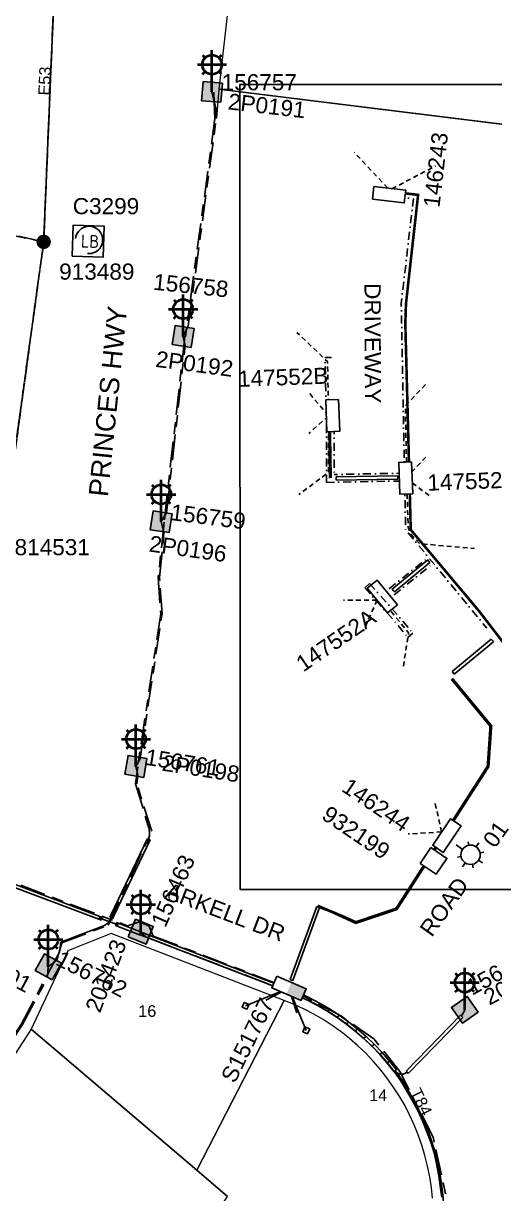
# Model space of a CAD drawing. Header units: metres. Extents: x 302407 to 305113, y 6184433 to 6187336.
# Drawn here: x 302962.7 to 303035.6, y 6186591.5 to 6186772.6 of the extents above; entities that cross this region are included whole.
import ezdxf
from ezdxf.enums import TextEntityAlignment as Align

# ---------------------------------------------------------------- set-up
doc = ezdxf.new("R2010")
doc.units = ezdxf.units.M
for name, pattern in [('Cable Exist OH', [1, 1, 0]), ('Cable Exist UG', [8.2, 4, -1.2, 1.8, -1.2]), ('Dash', [5, 3, -2]), ('DASHDOT2', [0.5, 0.25, -0.125, 0, -0.125]), ('IE Trench LV', [6.5, 5, -1.5])]:
    doc.linetypes.add(name, pattern=pattern)
doc.layers.get('0').update_dxf_attribs({"color": 6})
doc.layers.add('Cadastre Land Parcels_SP_EXT', color=7, linetype='Continuous', lineweight=5)
doc.layers.add('Cadastre Roads_SP_EXT', color=7, linetype='Continuous', lineweight=5)
for name, color, linetype in [('Duct_SP_EXT', 7, 'Continuous'), ('Duct_SP_NEW', 7, 'Continuous'), ('Equip_SP_HV_EXT', 7, 'Continuous'), ('Equip_SP_SL_EXT', 7, 'Continuous'), ('Equip_SP_SL_NEW', 7, 'Continuous'), ('Mains_HV_EXT', 7, 'Continuous'), ('Mains_LV_EXT', 7, 'Continuous'), ('Mains_LV_MOD', 3, 'Continuous'), ('Mains_SL_EXT', 7, 'Continuous'), ('Mains_SL_MOD', 3, 'Continuous'), ('Notes', 7, 'Continuous'), ('Services_SP_EXT', 7, 'Continuous'), ('Services_SP_NEW_UG', 7, 'Continuous'), ('SupportsOH_SP_TR_HV_LV_SL_EXT', 7, 'Continuous'), ('SupportsUG_SP_LV_NEW', 7, 'Continuous'), ('SupportsUG_SP_LV_SL_EXT', 7, 'Continuous'), ('SupportsUG_SP_LV_SL_NEW', 7, 'Continuous'), ('Trench_SP_EXT', 7, 'Continuous'), ('Trench_SP_NEW', 7, 'Continuous')]:
    doc.layers.add(name, color=color, linetype=linetype)
doc.styles.add('COLUMN_LABEL', font='arial.ttf')
doc.styles.add('iecARIAL', font='arial.ttf', dxfattribs={"height": 2})
doc.styles.add('POLE_LABEL', font='arial.ttf')
doc.styles.add('SL_LABEL', font='arial.ttf')
doc.styles.get("Standard").update_dxf_attribs({"font": 'arial.ttf'})

# ---------------------------------------------------------------- blocks, each defined once
blk = doc.blocks.new('COLUMN_EXT')
blk.add_hatch(color=256).paths.add_polyline_path([(-1.49, 1.48), (-1.49, -1.49), (1.48, -1.49), (1.48, 1.48)])
blk.add_lwpolyline([(-1.49, -1.49), (1.48, -1.49), (1.48, 1.48), (-1.49, 1.48)], close=True)
for tag, height, style, flags, p in [('ASSET_NUM', 2.5, 'COLUMN_LABEL', 8, (2, 2)), ('STRUCTURE_PLANT_NUMBER', 0.2, 'POLE_LABEL', 9, (1.81, 0.03)), ('STREET_CODE', 0.2, 'COLUMN_LABEL', 9, (1.81, -0.2))]:
    blk.add_attdef(tag, text='', height=height, dxfattribs=dict(style=style, flags=flags)).set_placement(p, align=Align.MIDDLE_LEFT)
at = {"flags": 9}
for tag, p in [('COLUMN_TYPE', (1.81, -0.4)), ('OWNED_BY', (1.81, -0.6)), ('STATE', (1.81, -0.8)), ('USAGE', (1.81, -1)), ('STREETNAME', (1.81, -1.6)), ('SUBURB', (1.81, -1.8)), ('LEGEND', (1.81, -1.2)), ('LOCATION', (1.81, -1.4)), ('NOTES', (1.81, -2))]:
    blk.add_attdef(tag, text='', height=0.2, dxfattribs=at).set_placement(p, align=Align.MIDDLE_LEFT)
at = {"flags": 1}
blk.add_attdef('Z', (1.81, -2.35), '', height=0.2, dxfattribs=at)
blk = doc.blocks.new('SL_LANTERN_EXT')
at = {"lineweight": 40}
for p, q in [((-1.46, 5.68), (-1.06, 5.28)), ((0, 1.97), (0, 6.47)), ((1.46, 5.68), (1.06, 5.28)), ((-2.25, 4.22), (2.25, 4.22)), ((-1.46, 2.76), (-1.06, 3.16)), ((0, 0), (0, 2.72)), ((1.46, 2.76), (1.06, 3.16))]:
    blk.add_line(p, q, dxfattribs=at)
blk.add_circle((0, 4.22), 1.5, dxfattribs=at)
at = {"style": 'iecARIAL', "flags": 8}
blk.add_attdef('ASSET_NUM', (1.5, 1.5), '', height=2.5, dxfattribs=at)
for tag, p, height, flags in [('OPERATING_VOLTAGE', (0.98, -1.65), 0.2, 9), ('ORIENTATION', (0.98, -1.85), 0.2, 9), ('CONSTRUCTED_VOLTAGE', (0.98, -0.65), 0.2, 9), ('CONTROL_TYPE', (0.98, -0.85), 0.2, 9), ('LANTERN_PURPOSE', (0.98, -1.05), 0.2, 9), ('LANTERN_TYPE', (0.98, -1.25), 0.2, 9), ('NO_PHASES', (0.98, -1.45), 0.2, 9), ('LNUMBER', (2.18, -3.25), 2.5, 8), ('OWNED_BY', (0.98, -2.05), 0.2, 9), ('STATE', (0.98, -2.25), 0.2, 9), ('USAGE', (0.98, -2.45), 0.2, 9), ('CEXIST', (0.98, -2.65), 0.2, 9), ('CNEW', (0.98, -2.85), 0.2, 9), ('CNUMBER', (0.98, -3.05), 0.2, 9), ('CREMOVE', (0.98, -3.25), 0.2, 9), ('CREPLACE', (0.98, -3.45), 0.2, 9), ('LKINGHEIGHT', (0.98, -3.65), 0.2, 9), ('LBRACKET', (0.98, -3.85), 0.2, 9), ('LBRACKETVOCAB', (0.98, -4.05), 0.2, 9), ('LCATEGORY', (0.98, -4.25), 0.2, 9), ('LCHARGE1', (0.98, -4.45), 0.2, 9), ('LCHARGE1PERCENT', (0.98, -4.65), 0.2, 9), ('LCHARGE2', (0.98, -4.85), 0.2, 9), ('LCHARGE2PERCENT', (0.98, -5.05), 0.2, 9), ('LCHARGE3', (0.98, -5.25), 0.2, 9), ('LCHARGE3PERCENT', (0.98, -5.45), 0.2, 9), ('LEXIST', (0.98, -5.65), 0.2, 9), ('LLAMP', (0.98, -5.85), 0.2, 9), ('LLAMPVOCAB', (0.98, -6.05), 0.2, 9), ('LMAST', (0.98, -6.25), 0.2, 9), ('LMASTVOCAB', (0.98, -6.45), 0.2, 9), ('LNEW', (0.98, -6.65), 0.2, 9), ('LANTNUMBER', (0.98, -6.85), 0.2, 9), ('LOUTREACH', (0.98, -7.25), 0.2, 9), ('STREETNAME', (0.98, -9.25), 0.2, 9), ('LOUTREACHVOCAB', (0.98, -7.45), 0.2, 9), ('LRATECODE', (0.98, -7.65), 0.2, 9), ('LREMOVE', (0.98, -7.85), 0.2, 9), ('LREPLACE', (0.98, -8.05), 0.2, 9), ('LTYPE', (0.98, -8.25), 0.2, 9), ('LTYPEVOCAB', (0.98, -8.45), 0.2, 9), ('LEGEND', (0.98, -8.65), 0.2, 9), ('LOCATION', (0.98, -8.85), 0.2, 9), ('NOTES', (0.98, -9.05), 0.2, 9), ('SUBURB', (0.98, -9.45), 0.2, 1)]:
    blk.add_attdef(tag, p, '', height=height, dxfattribs=dict(flags=flags))
blk = doc.blocks.new('CCP_EXT')
at = {"flags": 9}
for tag, p in [('STATE', (0, -1.8)), ('LIFE_SUPPORT', (0, -1.6)), ('NOTES', (0, -2))]:
    blk.add_attdef(tag, text='', height=0.2, dxfattribs=at).set_placement(p, align=Align.MIDDLE_LEFT)
blk.add_wipeout([(0, 0.57), (0.57, 0), (0, -0.57), (-0.57, 0)])
blk.add_lwpolyline([(-0.57, 0), (0, 0.57), (0.57, 0), (0, -0.57), (-0.57, 0)])
at = {"flags": 1}
blk.add_attdef('Z', (0, 0), '', height=0.2, dxfattribs=at)
at = {"flags": 9}
for tag, p in [('CCP_TYPE', (0, 0)), ('CONSTRUCTED_VOLTAGE', (0, -0.2)), ('OPERATING_VOLTAGE', (0, -0.6)), ('ORIENTATION', (0, -0.8)), ('OWNED_BY', (0, -1)), ('NO_PHASES', (0, -0.4)), ('USAGE', (0, -1.2)), ('LEGEND', (0, -1.4))]:
    blk.add_attdef(tag, text='', height=0.2, dxfattribs=at).set_placement(p, align=Align.MIDDLE_LEFT)
blk = doc.blocks.new('POLE_EXT')
blk.add_hatch(color=256).paths.add_polyline_path([(-1, 0, 1), (1, 0, 1)])
blk.add_lwpolyline([(-1, 0, 1), (1, 0, 1)], format="xyb", close=True)
for tag, height, flags, p in [('pNumber', 2.5, 8, (-17.84, 2.07)), ('OWNED_BY', 0.2, 9, (1.35, -0.4)), ('SPECIAL_USE', 0.2, 9, (1.35, -0.8)), ('STATE', 0.2, 9, (1.35, -1)), ('cLV', 0.2, 9, (1.35, -1.4)), ('hDepth', 0.2, 9, (1.35, -1.6)), ('hDia', 0.2, 9, (1.35, -1.8)), ('PARENT', 0.2, 9, (1.35, -0.6)), ('USAGE', 0.2, 9, (1.35, -1.2)), ('cHV', 0.2, 9, (1.35, -2)), ('cLinedev', 0.2, 9, (1.35, -3.4)), ('LBRACKET', 0.2, 9, (1.35, -2.2)), ('LExisting', 0.2, 9, (1.35, -2.4)), ('LANTNUMBER', 0.2, 9, (1.35, -2.6)), ('LOther', 0.2, 9, (1.35, -2.8)), ('LRemove', 0.2, 9, (1.35, -3)), ('LEGEND', 0.2, 9, (1.35, -3.2)), ('LOCATION', 0.2, 9, (1.35, -3.6)), ('pExisting', 0.2, 9, (1.35, -3.8)), ('pFooting', 0.2, 9, (1.35, -4.4)), ('pNew', 0.2, 9, (1.35, -4.6)), ('pRelocate', 0.2, 9, (1.35, -5)), ('pRemove', 0.2, 9, (1.35, -5.2)), ('pReplace', 0.2, 9, (1.35, -5.4)), ('PFNUMBER', 0.2, 9, (1.35, -4)), ('NEWPFNUMBER', 0.2, 9, (1.35, -4.2)), ('pStay', 0.2, 9, (1.35, -5.6)), ('pType', 0.2, 9, (1.35, -5.8)), ('cspan', 0.2, 9, (1.35, -6)), ('STREETNAME', 0.2, 9, (1.35, -6.2)), ('SUBURB', 0.2, 9, (1.35, -6.4)), ('OPERATED_BY', 0.2, 9, (1.36, -7.01)), ('NOTES', 0.2, 9, (1.35, -6.6)), ('MAINTAINED_BY', 0.2, 9, (1.36, -6.81))]:
    blk.add_attdef(tag, text='', height=height, dxfattribs=dict(flags=flags)).set_placement(p, align=Align.MIDDLE_LEFT)
at = {"style": 'POLE_LABEL'}
for tag, height, flags, p in [('ASSET_NUM', 2.5, 8, (2, 2)), ('STRUCTURE_PLANT_NUMBER', 0.2, 9, (1.35, 0.03)), ('STREET_CODE', 0.2, 9, (1.35, -0.2))]:
    blk.add_attdef(tag, text='', height=height, dxfattribs=dict(at, flags=flags)).set_placement(p, align=Align.MIDDLE_LEFT)
at = {"flags": 1}
blk.add_attdef('Z', (1.35, -7.33), '', height=0.2, dxfattribs=at)
blk = doc.blocks.new('HV_LOAD_BREAK_EXT')
blk.add_lwpolyline([(-2.4, -2.4), (2.4, -2.4), (2.4, 2.4), (-2.4, 2.4)], close=True)
at = {"insert": (-1.1, 0.99), "char_height": 2, "width": 2.9628, "attachment_point": 1}
blk.add_mtext('{\\Fisocp|c0;LB}', dxfattribs=at)
for tag, height, flags, p in [('ASSET_NUM', 2.5, 8, (2, 2)), ('STREET_CODE', 0.2, 9, (1.5, 0)), ('ACTUAL_STATUS', 0.2, 9, (1.5, -0.2)), ('CONSTRUCTED_VOLTAGE', 0.2, 9, (1.5, -0.4)), ('OPERATING_VOLTAGE', 0.2, 9, (1.5, -0.8)), ('ORIENTATION', 0.2, 9, (1.5, -1)), ('OWNED_BY', 0.2, 9, (1.5, -1.2)), ('OPERATED_BY', 0.2, 9, (1.5, -1.4)), ('STATE', 0.2, 9, (1.5, -1.8)), ('NO_PHASES', 0.2, 9, (1.5, -0.6)), ('MAINTAINED_BY', 0.2, 9, (1.5, -1.6)), ('SWITCH_TYPE', 0.2, 9, (1.5, -2)), ('STREETNAME', 0.2, 9, (1.5, -2.8)), ('SUBURB', 0.2, 9, (1.5, -3)), ('Z', 0.2, 1, (1.5, -3.6)), ('USAGE', 0.2, 9, (1.5, -2.2)), ('LEGEND', 0.2, 9, (1.5, -2.4)), ('LOCATION', 0.2, 9, (1.5, -2.6)), ('NOTES', 0.2, 9, (1.5, -3.2)), ('LABEL_ALIGNMENT', 0.2, 9, (1.5, -3.4))]:
    blk.add_attdef(tag, text='', height=height, dxfattribs=dict(flags=flags)).set_placement(p, align=Align.MIDDLE_LEFT)
blk = doc.blocks.new('*U57')
for tag, height, flags, p in [('OPERATING_VOLTAGE', 0.2, 9, (0, -1.4)), ('ORIENTATION', 0.2, 9, (0, -1.6)), ('OWNED_BY', 0.2, 9, (0, -1.8)), ('LANTERN_PURPOSE', 0.2, 9, (0, -0.8)), ('LANTERN_TYPE', 0.2, 9, (0, -1)), ('NO_PHASES', 0.2, 9, (0, -1.2)), ('LNUMBER', 2.5, 8, (1.2, -2.8)), ('STATE', 0.2, 9, (0, -2)), ('CEXIST', 0.2, 9, (0, -2.4)), ('CNEW', 0.2, 9, (0, -2.6)), ('CNUMBER', 0.2, 9, (0, -2.8)), ('CREMOVE', 0.2, 9, (0, -3)), ('CREPLACE', 0.2, 9, (0, -3.2)), ('USAGE', 0.2, 9, (0, -2.2)), ('LKINGHEIGHT', 0.2, 9, (0, -3.4)), ('LBRACKET', 0.2, 9, (0, -3.6)), ('LBRACKETVOCAB', 0.2, 9, (0, -3.8)), ('LCATEGORY', 0.2, 9, (0, -4)), ('LCHARGE1', 0.2, 9, (0, -4.2)), ('LCHARGE1PERCENT', 0.2, 9, (0, -4.4)), ('LCHARGE2', 0.2, 9, (0, -4.6)), ('LCHARGE2PERCENT', 0.2, 9, (0, -4.8)), ('LCHARGE3', 0.2, 9, (0, -5)), ('LCHARGE3PERCENT', 0.2, 9, (0, -5.2)), ('LEXIST', 0.2, 9, (0, -5.4)), ('LLAMP', 0.2, 9, (0, -5.6)), ('LLAMPVOCAB', 0.2, 9, (0, -5.8)), ('LMAST', 0.2, 9, (0, -6)), ('LMASTVOCAB', 0.2, 9, (0, -6.2)), ('LNEW', 0.2, 9, (0, -6.4)), ('LANTNUMBER', 0.2, 9, (0, -6.6)), ('LOUTREACH', 0.2, 9, (0, -7)), ('LOUTREACHVOCAB', 0.2, 9, (0, -7.2)), ('SUBURB', 0.2, 9, (0, -8.6)), ('STREETNAME', 0.2, 9, (0, -8.8)), ('LRATECODE', 0.2, 9, (0, -7.4)), ('LREMOVE', 0.2, 9, (0, -7.6)), ('LREPLACE', 0.2, 9, (0, -7.8)), ('LTYPE', 0.2, 9, (0, -8)), ('LTYPEVOCAB', 0.2, 9, (0, -8.2)), ('LEGEND', 0.2, 9, (0, -8.4)), ('LOCATION', 0.2, 9, (0, -9)), ('NOTES', 0.2, 9, (0, -9.2)), ('MAINTAINED_BY', 0.2, 9, (0, -9.86))]:
    blk.add_attdef(tag, text='', height=height, dxfattribs=dict(flags=flags)).set_placement(p, align=Align.MIDDLE_LEFT)
at = {"flags": 9}
blk.add_attdef('OPERATED_BY', (0, -9.61), '', height=0.2, dxfattribs=at)
blk.add_wipeout([(0, 4.97), (1.46, 4.18), (2.25, 2.72), (1.46, 1.26), (0, 0.37), (-1.46, 1.26), (-2.25, 2.72), (-1.46, 4.18)])
for p, q in [((-1.46, 4.18), (-1.06, 3.78)), ((0, 4.22), (0, 4.97)), ((1.46, 4.18), (1.06, 3.78)), ((-2.25, 2.72), (-1.5, 2.72)), ((1.5, 2.72), (2.25, 2.72)), ((-1.46, 1.26), (-1.06, 1.66)), ((0, 0), (0, 1.22)), ((0, 0), (0, 0)), ((1.46, 1.26), (1.06, 1.66))]:
    blk.add_line(p, q)
blk.add_circle((0, 2.72), 1.5)
at = {"style": 'SL_LABEL'}
for tag, height, flags, p in [('ASSET_NUM', 2.5, 8, (2, 2)), ('STREET_CODE', 0.2, 9, (0, -0.2))]:
    blk.add_attdef(tag, text='', height=height, dxfattribs=dict(at, flags=flags)).set_placement(p, align=Align.MIDDLE_LEFT)
at = {"flags": 1}
blk.add_attdef('Z', (0, 0), '', height=0.2, dxfattribs=at)
at = {"flags": 9}
for tag, p in [('CONSTRUCTED_VOLTAGE', (0, -0.4)), ('CONTROL_TYPE', (0, -0.6))]:
    blk.add_attdef(tag, text='', height=0.2, dxfattribs=at).set_placement(p, align=Align.MIDDLE_LEFT)
blk = doc.blocks.new('COLUMN_NEW')
for tag, flags, p in [('Z', 1, (1.5, -2.8)), ('LABEL_ALIGNMENT', 9, (1.5, -2.6))]:
    blk.add_attdef(tag, text='', height=0.2, dxfattribs=dict(flags=flags)).set_placement(p, align=Align.MIDDLE_LEFT)
blk.add_wipeout([(-1.485, -1.485), (1.485, -1.485), (1.485, 1.485), (-1.485, 1.485)])
at = {"lineweight": -3}
blk.add_lwpolyline([(-1.485, -1.485), (1.485, -1.485), (1.485, 1.485), (-1.485, 1.485)], close=True, dxfattribs=at)
at = {"flags": 9}
for tag, height, p in [('ASSET_NUM', 2.5, (2, 2)), ('STREET_CODE', 0.2, (1.5, 0)), ('OWNED_BY', 0.2, (1.5, -0.4)), ('OPERATED_BY', 0.2, (1.5, -0.6)), ('STATE', 0.2, (1.5, -1)), ('SUBURB', 0.2, (1.5, -1.8)), ('COLUMN_TYPE', 0.2, (1.5, -0.2)), ('USAGE', 0.2, (1.5, -1.2)), ('MAINTAINED_BY', 0.2, (1.5, -0.8)), ('LEGEND', 0.2, (1.5, -1.4)), ('PARENT', 0.2, (1.5, -1.6)), ('STREETNAME', 0.2, (1.5, -2)), ('LOCATION', 0.2, (1.5, -2.2)), ('NOTES', 0.2, (1.5, -2.4))]:
    blk.add_attdef(tag, text='', height=height, dxfattribs=at).set_placement(p, align=Align.MIDDLE_LEFT)
at = {"style": 'POLE_LABEL', "flags": 9}
blk.add_attdef('STRUCTURE_PLANT_NUMBER', text='', height=0.2, dxfattribs=at).set_placement((1.5, 0.242), align=Align.MIDDLE_LEFT)
blk = doc.blocks.new('PILLAR_NEW')
for tag, flags, p in [('STREETNAME', 9, (1.5, -2)), ('Z', 1, (1.5, -2.6)), ('LOCATION', 9, (1.5, -2.2)), ('NOTES', 9, (1.5, -2.4))]:
    blk.add_attdef(tag, text='', height=0.2, dxfattribs=dict(flags=flags)).set_placement(p, align=Align.MIDDLE_LEFT)
blk.add_wipeout([(-2.47, 0.99), (2.47, 0.99), (2.47, -0.99), (-2.47, -0.99)])
at = {"lineweight": -3}
blk.add_lwpolyline([(-2.47, 0.99), (2.47, 0.99), (2.47, -0.99), (-2.47, -0.99)], close=True, dxfattribs=at)
at = {"flags": 9}
for tag, height, p in [('ASSET_NUM', 2.5, (2, 2)), ('STREET_CODE', 0.2, (1.5, 0)), ('OWNED_BY', 0.2, (1.5, -0.2)), ('OPERATED_BY', 0.2, (1.5, -0.4)), ('STATE', 0.2, (1.5, -0.8)), ('SUPPORT_TYPE', 0.2, (1.5, -1)), ('SUBURB', 0.2, (1.5, -1.8)), ('MAINTAINED_BY', 0.2, (1.5, -0.6)), ('USAGE', 0.2, (1.5, -1.2)), ('LEGEND', 0.2, (1.5, -1.4)), ('PARENT', 0.2, (1.5, -1.6))]:
    blk.add_attdef(tag, text='', height=height, dxfattribs=at).set_placement(p, align=Align.MIDDLE_LEFT)
blk = doc.blocks.new('PILLAR_REPLACE_NEW')
for tag, flags, p in [('TYPE', 9, (1.5, -2.4)), ('Z', 1, (1.5, -2.6)), ('OPERATED_BY', 9, (1.5, -2)), ('MAINTAINED_BY', 9, (1.5, -2.2))]:
    blk.add_attdef(tag, text='', height=0.2, dxfattribs=dict(flags=flags)).set_placement(p, align=Align.MIDDLE_LEFT)
blk.add_wipeout([(-2.475, 0.99), (2.475, 0.99), (2.475, -0.99), (-2.475, -0.99)])
blk.add_hatch(color=256).paths.add_polyline_path([(0, -0.99), (2.475, -0.99), (2.475, 0.99), (0, 0.99)])
at = {"lineweight": -3}
blk.add_lwpolyline([(-2.475, 0.99), (2.475, 0.99), (2.475, -0.99), (-2.475, -0.99)], close=True, dxfattribs=at)
for tag, height, flags, p in [('ASSET_NUM', 2.5, 8, (2, 2)), ('USAGE', 0.2, 9, (1.5, 0)), ('STREETNAME', 0.2, 9, (1.5, -1)), ('SUBURB', 0.2, 9, (1.5, -1.2)), ('STATE', 0.2, 9, (1.5, -1.4)), ('STREET_CODE_NUMBER', 0.2, 9, (1.5, -1.6)), ('OWNED_BY', 0.2, 9, (1.5, -1.8)), ('LEGEND', 0.2, 9, (1.5, -0.2)), ('LOCATION', 0.2, 9, (1.5, -0.4)), ('NOTES', 0.2, 9, (1.5, -0.6)), ('PARENT', 0.2, 9, (1.5, -0.8))]:
    blk.add_attdef(tag, text='', height=height, dxfattribs=dict(flags=flags)).set_placement(p, align=Align.MIDDLE_LEFT)

msp = doc.modelspace()

# ---------------------------------------------------------------- linework, layer by layer
at = {"layer": 'Cadastre Land Parcels_SP_EXT', "linetype": 'Continuous'}
for p, q in [((302992.93, 6186762.47), (302992.56, 6186757.98)), ((303072.09, 6186752.64), (302992.93, 6186762.47))]:
    msp.add_line(p, q, dxfattribs=at)
for points in [[(303107.92, 6186840.28), (303095.62, 6186846.65), (303027.77, 6186881.93), (303017.72, 6186862.17), (303009.59, 6186842.28), (303003.09, 6186821.79), (302998.45, 6186802.57), (302995.27, 6186783.04), (302992.93, 6186762.47), (303072.09, 6186752.64), (303070.6, 6186756.52), (303071.84, 6186762.13), (303079.97, 6186768.01), (303081.08, 6186776.91), (303087.77, 6186788.17), (303095.69, 6186795.35), (303107.63, 6186800.87), (303114.47, 6186806.14), (303117.66, 6186816.66), (303112.55, 6186827.71), (303108.13, 6186839.75), (303107.92, 6186840.28)], [(303003.05, 6186621.44), (302976.24, 6186631.79), (302969.57, 6186629.12), (302963.85, 6186616.97), (302989.54, 6186595.14), (303003.05, 6186621.44)], [(302976.38, 6186563.8), (302986.79, 6186579.69), (302994.25, 6186591.09), (302989.54, 6186595.14), (302963.85, 6186616.97), (302952.94, 6186600.23), (302936.28, 6186574.67), (302968.8, 6186552.35), (302976.38, 6186563.8)]]:
    msp.add_lwpolyline(points, close=True, dxfattribs=at)
msp.add_lwpolyline([(303025.99, 6186590.81), (303025.82, 6186592.49), (303025.57, 6186594.15), (303025.24, 6186595.8), (303024.83, 6186597.43), (303024.35, 6186599.04), (303023.79, 6186600.63), (303023.16, 6186602.19), (303022.46, 6186603.72), (303021.69, 6186605.21), (303020.84, 6186606.66), (303019.93, 6186608.08), (303018.95, 6186609.45), (303017.92, 6186610.77), (303016.82, 6186612.04), (303015.66, 6186613.26), (303014.44, 6186614.42), (303013.17, 6186615.53), (303011.85, 6186616.57), (303010.49, 6186617.55), (303009.08, 6186618.47), (303007.63, 6186619.32), (303006.14, 6186620.1), (303004.61, 6186620.8), (303003.05, 6186621.44), (302989.54, 6186595.14), (302994.25, 6186591.09)], dxfattribs=at)
at = {"layer": 'Duct_SP_EXT'}
for p, q in [((302974.74, 6186633.84), (302938.91, 6186647.37)), ((302974.91, 6186634.29), (302939.08, 6186647.82)), ((302976.25, 6186634.74), (302981.86, 6186646.47)), ((302976.69, 6186634.54), (302982.3, 6186646.26)), ((302981.86, 6186646.47), (302982.08, 6186646.37)), ((302982.3, 6186646.26), (302982.08, 6186646.37)), ((302976.06, 6186634.3), (302976.25, 6186634.74)), ((302976.25, 6186634.74), (302976.47, 6186634.64)), ((303003.95, 6186624.67), (303008.07, 6186635.96)), ((303004.4, 6186624.5), (303008.52, 6186635.8)), ((303008.07, 6186635.96), (303008.3, 6186635.88)), ((303008.52, 6186635.8), (303008.3, 6186635.88)), ((302974.74, 6186633.84), (302974.83, 6186634.06)), ((302974.91, 6186634.29), (302974.83, 6186634.06)), ((302976.06, 6186634.3), (302976.28, 6186634.2)), ((302976.5, 6186634.11), (302976.28, 6186634.2)), ((302976.69, 6186634.54), (302976.47, 6186634.64)), ((302976.5, 6186634.11), (302976.69, 6186634.54)), ((302976.92, 6186633.02), (302977.01, 6186633.24)), ((302980.64, 6186631.6), (302976.92, 6186633.02)), ((302977.09, 6186633.47), (302977.01, 6186633.24)), ((302980.81, 6186632.05), (302977.09, 6186633.47)), ((302980.64, 6186631.6), (302980.73, 6186631.82)), ((302980.64, 6186631.6), (302980.73, 6186631.82)), ((302980.74, 6186631.56), (302980.64, 6186631.6)), ((302980.81, 6186632.05), (302980.73, 6186631.82)), ((302980.81, 6186632.05), (302980.73, 6186631.82)), ((302980.74, 6186631.56), (302980.83, 6186631.79)), ((303003.56, 6186622.8), (302980.74, 6186631.56)), ((302980.91, 6186632.01), (302980.81, 6186632.05)), ((302980.91, 6186632.01), (302980.83, 6186631.79)), ((303003.73, 6186623.25), (302980.91, 6186632.01)), ((303003.95, 6186624.67), (303004.17, 6186624.58)), ((303004.4, 6186624.5), (303004.17, 6186624.58)), ((303003.56, 6186622.8), (303003.64, 6186623.03)), ((303003.58, 6186622.8), (303003.67, 6186623.02)), ((303003.58, 6186622.8), (303005.15, 6186622.15)), ((303003.73, 6186623.25), (303003.64, 6186623.03)), ((303003.76, 6186623.24), (303003.67, 6186623.02)), ((303003.76, 6186623.24), (303005.34, 6186622.59)), ((303005.15, 6186622.15), (303005.24, 6186622.37)), ((303005.15, 6186622.15), (303006.74, 6186621.42)), ((303005.34, 6186622.59), (303005.24, 6186622.37)), ((303005.34, 6186622.59), (303006.95, 6186621.85)), ((303006.74, 6186621.42), (303006.84, 6186621.63)), ((303006.74, 6186621.42), (303008.29, 6186620.61)), ((303006.95, 6186621.85), (303006.84, 6186621.63)), ((303006.95, 6186621.85), (303008.52, 6186621.03)), ((303008.29, 6186620.61), (303008.41, 6186620.82)), ((303008.29, 6186620.61), (303009.8, 6186619.73)), ((303008.52, 6186621.03), (303008.41, 6186620.82)), ((303008.52, 6186621.03), (303010.05, 6186620.14)), ((303009.8, 6186619.73), (303009.92, 6186619.93)), ((303009.8, 6186619.73), (303011.26, 6186618.78)), ((303010.05, 6186620.14), (303009.92, 6186619.93)), ((303010.05, 6186620.14), (303011.54, 6186619.17)), ((303011.26, 6186618.78), (303011.4, 6186618.97)), ((303011.26, 6186618.78), (303012.68, 6186617.76)), ((303011.54, 6186619.17), (303011.4, 6186618.97)), ((303011.54, 6186619.17), (303012.97, 6186618.14)), ((303030.33, 6186619.13), (303021.9, 6186610.48)), ((303030.68, 6186618.8), (303022.24, 6186610.14)), ((303030.33, 6186619.13), (303030.5, 6186618.97)), ((303030.68, 6186618.8), (303030.5, 6186618.97)), ((303012.68, 6186617.76), (303012.83, 6186617.95)), ((303012.68, 6186617.76), (303014.05, 6186616.67)), ((303012.97, 6186618.14), (303012.83, 6186617.95)), ((303012.97, 6186618.14), (303014.36, 6186617.04)), ((303014.05, 6186616.67), (303014.21, 6186616.86)), ((303014.05, 6186616.67), (303015.37, 6186615.53)), ((303014.36, 6186617.04), (303014.21, 6186616.86)), ((303014.36, 6186617.04), (303015.7, 6186615.88)), ((303015.37, 6186615.53), (303015.54, 6186615.7)), ((303015.37, 6186615.53), (303016.64, 6186614.32)), ((303015.7, 6186615.88), (303015.54, 6186615.7)), ((303015.7, 6186615.88), (303016.98, 6186614.66)), ((303016.64, 6186614.32), (303016.81, 6186614.49)), ((303016.64, 6186614.32), (303017.84, 6186613.05)), ((303016.98, 6186614.66), (303016.81, 6186614.49)), ((303016.98, 6186614.66), (303018.2, 6186613.37)), ((303017.84, 6186613.05), (303018.02, 6186613.21)), ((303017.84, 6186613.05), (303018.98, 6186611.73)), ((303018.2, 6186613.37), (303018.02, 6186613.21)), ((303018.2, 6186613.37), (303019.35, 6186612.04)), ((303018.98, 6186611.73), (303019.16, 6186611.88)), ((303018.98, 6186611.73), (303020.07, 6186610.37)), ((303019.35, 6186612.04), (303019.16, 6186611.88)), ((303019.35, 6186612.04), (303020.44, 6186610.67)), ((303020.07, 6186610.37), (303020.25, 6186610.52)), ((303020.44, 6186610.67), (303020.25, 6186610.52)), ((303021.9, 6186610.48), (303022.07, 6186610.31)), ((303022.24, 6186610.14), (303022.07, 6186610.31))]:
    msp.add_line(p, q, dxfattribs=at)
at = {"layer": 'Duct_SP_NEW'}
for p, q in [((303011.08, 6186702.45), (303020.6, 6186702.62)), ((303011.08, 6186702.45), (303011.09, 6186702.19)), ((303011.09, 6186701.93), (303011.09, 6186702.19)), ((303011.09, 6186701.93), (303020.61, 6186702.1)), ((303020.6, 6186702.62), (303020.61, 6186702.36)), ((303020.61, 6186702.1), (303020.61, 6186702.36)), ((303019.76, 6186685.07), (303025.28, 6186689.61)), ((303020.09, 6186684.67), (303025.61, 6186689.21)), ((303025.28, 6186689.61), (303025.44, 6186689.41)), ((303025.61, 6186689.21), (303025.44, 6186689.41)), ((303019.76, 6186685.07), (303019.92, 6186684.87)), ((303020.09, 6186684.67), (303019.92, 6186684.87)), ((303029.02, 6186672.34), (303035.1, 6186677.32)), ((303029.35, 6186671.94), (303035.43, 6186676.92)), ((303035.1, 6186677.32), (303035.26, 6186677.12)), ((303035.43, 6186676.92), (303035.26, 6186677.12)), ((303029.02, 6186672.34), (303029.18, 6186672.14)), ((303029.35, 6186671.94), (303029.18, 6186672.14))]:
    msp.add_line(p, q, dxfattribs=at)
at = {"layer": 'Mains_HV_EXT', "linetype": 'Cable Exist OH'}
for points in [[(302965.81, 6186738.83), (302967.9, 6186788.64), (302974.9, 6186831.41), (302991.05, 6186870.65), (303009.84, 6186905.69), (303033.15, 6186951.81)], [(302959.71, 6186694.21), (302965.81, 6186738.83)]]:
    msp.add_lwpolyline(points, dxfattribs=at)
at = {"layer": 'Mains_LV_EXT', "linetype": 'Cable Exist OH'}
msp.add_lwpolyline([(302967.9, 6186788.64), (302965.81, 6186738.83)], dxfattribs=at)
at = {"layer": 'Mains_LV_EXT', "linetype": 'Cable Exist UG'}
msp.add_lwpolyline([(302965.81, 6186738.83), (302957.67, 6186740.69), (302960.05, 6186757.77)], dxfattribs=at)
at = {"layer": 'Mains_LV_MOD', "linetype": 'Continuous'}
msp.add_lwpolyline([(302972.57, 6186737.04, 2.436727), (302970.74, 6186739.37)], format="xyb", dxfattribs=at)
at = {"layer": 'Mains_LV_MOD', "linetype": 'Cable Exist OH'}
msp.add_lwpolyline([(302965.81, 6186738.83), (302959.67, 6186694.25)], dxfattribs=at)
at = {"layer": 'Mains_LV_MOD', "linetype": 'Cable Exist UG'}
msp.add_lwpolyline([(302947.03, 6186648.36), (302940.18, 6186650.38), (302939.27, 6186647.99), (302978.81, 6186632.96), (302980.62, 6186633.6), (302982.15, 6186632.94), (302982.78, 6186631.4), (303003.78, 6186623.31)], dxfattribs=at)
at = {"layer": 'Mains_SL_EXT', "linetype": 'Cable Exist OH'}
msp.add_lwpolyline([(302991.05, 6186870.65), (302974.9, 6186831.41), (302967.9, 6186788.64), (302965.81, 6186738.83), (302959.71, 6186694.21)], dxfattribs=at)
at = {"layer": 'Mains_SL_EXT', "linetype": 'Cable Exist UG'}
for points in [[(302987.4, 6186724.2), (302988.19, 6186725.86), (302988.19, 6186725.86), (302992.53, 6186757.9), (302992.45, 6186759.52), (302991.86, 6186762.04)], [(302984, 6186695.53), (302984.84, 6186696.88), (302984.84, 6186696.88), (302987.7, 6186722.79), (302987.33, 6186724.29)], [(302980.09, 6186657.65), (302980.73, 6186658.8), (302980.73, 6186658.8), (302984.13, 6186681.25), (302983.75, 6186686.89), (302984.43, 6186693.78), (302984, 6186695.53)], [(302966.53, 6186626.65), (302967.83, 6186627.68), (302967.83, 6186627.68), (302968.61, 6186630.32), (302975.78, 6186633.08), (302982.53, 6186647.64), (302982.53, 6186647.64), (302980.23, 6186654.95), (302980.41, 6186656.34), (302980.09, 6186657.65)], [(302980.79, 6186632.01), (302981.62, 6186631.25), (302981.62, 6186631.25), (303002.55, 6186623.23), (303003.81, 6186623.15)], [(302944.49, 6186593.07), (302945.79, 6186591.98), (302945.79, 6186591.98), (302951.69, 6186601.04), (302962.53, 6186617.7), (302966.41, 6186625.02), (302966.53, 6186626.65)]]:
    msp.add_lwpolyline(points, dxfattribs=at)
at = {"layer": 'Notes', "color": 5, "linetype": 'DASHDOT2', "ltscale": 5}
for p, q in [((303010.37, 6186720.95), (303009.37, 6186720.94)), ((303010.33, 6186712.91), (303010.79, 6186712.93)), ((303010.79, 6186712.93), (303010.78, 6186702.83)), ((303009.59, 6186710.5), (303009.58, 6186701.6)), ((303009.58, 6186701.6), (303021.69, 6186701.83)), ((303021.67, 6186703.03), (303010.78, 6186702.83)), ((303017.27, 6186683.53), (303025.37, 6186690.01)), ((303018.02, 6186682.59), (303026.12, 6186689.08))]:
    msp.add_line(p, q, dxfattribs=at)
at = {"layer": 'Notes', "color": 5, "linetype": 'DASHDOT2', "ltscale": 5, "flags": 128}
for points in [[(303018.04, 6186746.27), (303018.02, 6186746.08), (303023.05, 6186745.49), (303021.16, 6186729.36), (303021.83, 6186694.3), (303034.4, 6186679.05)], [(303009.59, 6186710.5), (303009.52, 6186714.19), (303009.37, 6186720.94)], [(303022.96, 6186678.25), (303022.19, 6186677.61)]]:
    msp.add_lwpolyline(points, dxfattribs=at)
at = {"layer": 'Services_SP_NEW_UG', "linetype": 'Dash', "ltscale": 0.25, "flags": 128}
for points in [[(303019.06, 6186747.16), (303013.86, 6186752.72)], [(303019.72, 6186747.05), (303026.46, 6186750.58)], [(303009.94, 6186712.53), (303009.73, 6186720.3), (303005.02, 6186724.83)], [(303021.97, 6186704.76), (303021.79, 6186713.49), (303025.01, 6186716.82)], [(303009.9, 6186711.91), (303006.83, 6186715.53)], [(303009.91, 6186711.45), (303009.92, 6186703.17), (303005.31, 6186699.72)], [(303009.9, 6186711.91), (303006.87, 6186709.18)], [(303021.86, 6186702.27), (303025.06, 6186705.59)], [(303021.86, 6186702.27), (303025.55, 6186699.51)], [(303022.07, 6186699.81), (303022.23, 6186694.68), (303022.58, 6186693.76), (303023.97, 6186692.13), (303032.52, 6186691.36)], [(303017.4, 6186683.4), (303012.22, 6186683.36)], [(303017.4, 6186683.4), (303015.34, 6186678.65)], [(303018.01, 6186683.55), (303022.3, 6186678.32), (303021.48, 6186673.06)]]:
    msp.add_lwpolyline(points, dxfattribs=at)
at = {"layer": 'Trench_SP_EXT', "linetype": 'Cable Exist UG'}
for points in [[(302992.16, 6186762), (302992.16, 6186761.92), (302992.32, 6186757.91), (302987.75, 6186724.15)], [(302987.68, 6186724.24), (302984.46, 6186695.46)], [(302984.46, 6186695.46), (302983.55, 6186686.94), (302983.92, 6186681.26), (302980.37, 6186657.58)], [(302977.38, 6186633.1), (302977.01, 6186633.24), (302974.83, 6186634.06), (302974.36, 6186634.24)], [(303003.78, 6186623.31), (302999.56, 6186621.15)], [(303003.78, 6186623.31), (303005.21, 6186618.93)], [(303030.99, 6186619.94), (303030.5, 6186619.05)]]:
    msp.add_lwpolyline(points, dxfattribs=at)
for points in [[(302959.84, 6186757.81), (302957.67, 6186742.31), (302957.67, 6186742.31, 0.450287), (302959.13, 6186740.24), (302959.13, 6186740.24), (302965.81, 6186738.83)], [(302980.37, 6186657.58), (302980.17, 6186656.04), (302980.13, 6186655.7), (302980.13, 6186655.7), (302980.03, 6186654.94), (302982, 6186648.44), (302982, 6186648.44, -0.176146), (302981.97, 6186646.14), (302981.97, 6186646.14), (302981.78, 6186645.74)], [(302966.93, 6186626.43), (302967.64, 6186627.78), (302968.25, 6186628.92), (302968.25, 6186628.92), (302968.48, 6186630.46), (302970.9, 6186631.38), (302971.56, 6186631.61), (302971.56, 6186631.61), (302974.97, 6186632.93), (302974.97, 6186632.93, 0.191772), (302976.28, 6186634.2), (302976.28, 6186634.2), (302976.47, 6186634.64)], [(302944.49, 6186593.07), (302945.19, 6186592.6), (302945.19, 6186592.6, 0.415361), (302946.12, 6186592.86), (302946.12, 6186592.86), (302946.4, 6186593.29), (302946.4, 6186593.29), (302951.51, 6186601.14), (302962.36, 6186617.8), (302966.93, 6186626.43)], [(303020.21, 6186610.55), (303020.45, 6186610.27), (303020.45, 6186610.27, 0.32425), (303021.89, 6186610.22), (303021.89, 6186610.22), (303022.14, 6186610.36)], [(303020.46, 6186610.23), (303021.28, 6186609.07), (303022.2, 6186607.59), (303023.07, 6186606.06), (303023.88, 6186604.49), (303024.63, 6186602.88), (303025.31, 6186601.23), (303025.92, 6186599.57), (303026.43, 6186597.87), (303026.82, 6186596.14), (303027.16, 6186594.4), (303027.44, 6186592.65), (303027.64, 6186590.9), (303027.76, 6186589.16), (303027.77, 6186588.42), (303027.78, 6186587.35), (303027.78, 6186587.35), (303027.71, 6186585.61), (303027.54, 6186583.82), (303027.4, 6186582.74), (303027.4, 6186582.74, 0.672598), (303028.55, 6186581.33)]]:
    msp.add_lwpolyline(points, format="xyb", dxfattribs=at)
at = {"layer": 'Trench_SP_NEW', "linetype": 'IE Trench LV', "const_width": 0.4, "flags": 128}
for points in [[(303022.63, 6186735.9), (303023.77, 6186746.1), (303020.56, 6186746.49)], [(303022.63, 6186735.9), (303021.89, 6186729.26), (303021.79, 6186726.14)], [(303048.93, 6186661.33), (303037.3, 6186676.36), (303033.35, 6186681.5), (303031.46, 6186683.77), (303022.63, 6186694.28), (303021.79, 6186726.14)]]:
    msp.add_lwpolyline(points, dxfattribs=at)
at = {"layer": 'Trench_SP_NEW', "linetype": 'IE Trench LV', "flags": 128}
for points in [[(303010.19, 6186702.26, 0.5, 0.5, 0), (303010.06, 6186710.63, 0.5, 0.5, 0)], [(303008.2, 6186636.04, 0.5, 0.4, 0), (303010.88, 6186634.97, 0.5, 0.5, 0), (303014.13, 6186633.48, 0.5, 0.5, 0), (303020.43, 6186635.6, 0.5, 0.5, 0), (303034.6, 6186657.65, 0.5, 0.5, 0), (303035.03, 6186663.9, 0.5, 0.5, 0), (303028.99, 6186671.22, 0.5, 0.5, 0)]]:
    msp.add_lwpolyline(points, format="xyseb", dxfattribs=at)

# ---------------------------------------------------------------- block references
at = {"layer": 'Equip_SP_HV_EXT'}
ref = msp.add_blockref('HV_LOAD_BREAK_EXT', (302972.69, 6186738.94), dxfattribs=dict(at, rotation=357.9183839875951))
ref.add_attrib('ASSET_NUM', 'C3299', dxfattribs={"layer": '0', "height": 2.5}).set_placement((302980.6, 6186744.36), align=Align.MIDDLE_RIGHT)
at = {"layer": 'Equip_SP_SL_EXT'}
ref = msp.add_blockref('SL_LANTERN_EXT', (302991.86, 6186762.04), dxfattribs=at)
ref.add_attrib('ASSET_NUM', '156757', dxfattribs={"layer": '0', "height": 2.5, "style": 'iecARIAL'}).set_placement((302993.36, 6186763.54), align=Align.MIDDLE_LEFT)
ref = msp.add_blockref('SL_LANTERN_EXT', (302987.4, 6186724.2), dxfattribs=at)
ref.add_attrib('ASSET_NUM', '156758', dxfattribs={"layer": '0', "height": 2.5, "rotation": 354.0531, "style": 'iecARIAL'}).set_placement((302982.81, 6186732.68), align=Align.MIDDLE_LEFT)
ref = msp.add_blockref('SL_LANTERN_EXT', (302984, 6186695.53), dxfattribs=at)
ref.add_attrib('ASSET_NUM', '156759', dxfattribs={"layer": '0', "height": 2.5, "rotation": 352.7879, "style": 'iecARIAL'}).set_placement((302985.5, 6186697.03), align=Align.MIDDLE_LEFT)
ref = msp.add_blockref('SL_LANTERN_EXT', (302980.09, 6186657.65), dxfattribs=at)
ref.add_attrib('ASSET_NUM', '156761', dxfattribs={"layer": '0', "height": 2.5, "rotation": 351.2679, "style": 'iecARIAL'}).set_placement((302981.59, 6186659.15), align=Align.MIDDLE_LEFT)
ref = msp.add_blockref('SL_LANTERN_EXT', (302980.85, 6186632.07), dxfattribs=at)
ref.add_attrib('ASSET_NUM', '156463', dxfattribs={"layer": '0', "height": 2.5, "rotation": 66.3562, "style": 'iecARIAL'}).set_placement((302982.35, 6186633.57), align=Align.TOP_LEFT)
ref = msp.add_blockref('SL_LANTERN_EXT', (302966.53, 6186626.65), dxfattribs=at)
ref.add_attrib('ASSET_NUM', '156762', dxfattribs={"layer": '0', "height": 2.5, "rotation": 333.2801, "style": 'iecARIAL'}).set_placement((302968.03, 6186628.15), align=Align.MIDDLE_LEFT)
ref = msp.add_blockref('SL_LANTERN_EXT', (303030.99, 6186619.98), dxfattribs=at)
ref.add_attrib('ASSET_NUM', '156403', dxfattribs={"layer": '0', "height": 2.5, "rotation": 28.951, "style": 'iecARIAL'}).set_placement((303032.49, 6186621.48), align=Align.BOTTOM_LEFT)
at = {"layer": 'SupportsOH_SP_TR_HV_LV_SL_EXT'}
ref = msp.add_blockref('POLE_EXT', (302965.81, 6186738.83), dxfattribs=at)
ref.add_attrib('ASSET_NUM', '913489', dxfattribs={"layer": '0', "height": 2.5, "style": 'POLE_LABEL'}).set_placement((302979.86, 6186734.23), align=Align.MIDDLE_RIGHT)
ref = msp.add_blockref('POLE_EXT', (302959.71, 6186694.21), dxfattribs=at)
ref.add_attrib('ASSET_NUM', '814531', dxfattribs={"layer": '0', "height": 2.5, "style": 'POLE_LABEL'}).set_placement((302972.96, 6186691.58), align=Align.MIDDLE_RIGHT)
at = {"layer": 'SupportsUG_SP_LV_SL_EXT'}
ref = msp.add_blockref('COLUMN_EXT', (302991.86, 6186762.04), dxfattribs=dict(at, rotation=85.08423257692725))
ref.add_attrib('ASSET_NUM', '2P0191', dxfattribs={"layer": '0', "height": 2.5, "rotation": 353.3323, "style": 'COLUMN_LABEL'}).set_placement((302994.15, 6186758.61), align=Align.BOTTOM_LEFT)
ref = msp.add_blockref('COLUMN_EXT', (302987.4, 6186724.2), dxfattribs=dict(at, rotation=81.19566803737466))
ref.add_attrib('ASSET_NUM', '2P0192', dxfattribs={"layer": '0', "height": 2.5, "rotation": 352.4836, "style": 'COLUMN_LABEL'}).set_placement((302983.35, 6186721.98), align=Align.TOP_LEFT)
ref = msp.add_blockref('COLUMN_EXT', (302984, 6186695.53), dxfattribs=dict(at, rotation=81.19566803737466))
ref.add_attrib('ASSET_NUM', '2P0196', dxfattribs={"layer": '0', "height": 2.5, "rotation": 352.0565, "style": 'COLUMN_LABEL'}).set_placement((302982.35, 6186693.4), align=Align.TOP_LEFT)
ref = msp.add_blockref('COLUMN_EXT', (302980.09, 6186657.65), dxfattribs=dict(at, rotation=80.54940806502037))
ref.add_attrib('ASSET_NUM', '2P0198', dxfattribs={"layer": '0', "height": 2.5, "rotation": 351.2236, "style": 'COLUMN_LABEL'}).set_placement((302983.89, 6186656.27), align=Align.BOTTOM_LEFT)
ref = msp.add_blockref('COLUMN_EXT', (302980.85, 6186632.07), dxfattribs=dict(at, rotation=337.7577511537054))
ref.add_attrib('ASSET_NUM', '201423', dxfattribs={"layer": '0', "height": 2.5, "rotation": 68.9814, "style": 'COLUMN_LABEL'}).set_placement((302976.36, 6186631.13), align=Align.TOP_RIGHT)
ref = msp.add_blockref('COLUMN_EXT', (302966.53, 6186626.65), dxfattribs=dict(at, rotation=60.97953437665055))
ref.add_attrib('ASSET_NUM', '2P0201', dxfattribs={"layer": '0', "height": 2.5, "rotation": 331.9127, "style": 'COLUMN_LABEL'}).set_placement((302953.62, 6186630.41), align=Align.TOP_LEFT)
ref = msp.add_blockref('COLUMN_EXT', (303030.99, 6186619.98), dxfattribs=dict(at, rotation=124.554271326529))
ref.add_attrib('ASSET_NUM', '201413', dxfattribs={"layer": '0', "height": 2.5, "rotation": 28.2633, "style": 'COLUMN_LABEL'}).set_placement((303035.15, 6186619.94), align=Align.BOTTOM_LEFT)

# ---------------------------------------------------------------- texts
at = {"layer": 'Cadastre Land Parcels_SP_EXT'}
for s, p in [('16', (302980.45, 6186618.89)), ('14', (303016.19, 6186605.85))]:
    msp.add_text(s, height=1.8, dxfattribs=at).set_placement(p)
at = {"layer": 'Cadastre Roads_SP_EXT'}
for s, height, rotation, p in [('DRIVEWAY', 2.5, 270.2338, (303015.46, 6186732.45)), ('PRINCES HWY', 3, 84.1622, (302975.74, 6186699.28)), ('ARKELL DR', 2.5, 339.1211, (302984.44, 6186637.4))]:
    msp.add_text(s, height=height, rotation=rotation, dxfattribs=at).set_placement(p)
at = {"layer": 'Mains_LV_MOD'}
for s, rotation, p in [('E53', 87.6053, (302966.76, 6186761.45)), ('T84', 296.1323, (303022.5, 6186607.27))]:
    msp.add_text(s, height=1.8, rotation=rotation, dxfattribs=at).set_placement(p)

# ---------------------------------------------------------------- next in the draw order: block references
at = {"layer": 'Equip_SP_SL_NEW', "rotation": 235.8447439609446}
msp.add_blockref('*U57', (303029.64, 6186645.5), dxfattribs=at)
at = {"layer": 'Services_SP_EXT'}
for p, rotation in [((302997.07, 6186620.59), 201.6888055687371), ((303006.46, 6186616.8), 291.7250303545608)]:
    msp.add_blockref('CCP_EXT', p, dxfattribs=dict(at, rotation=rotation))

# ---------------------------------------------------------------- next in the draw order: linework, layer by layer
at = {"layer": 'Mains_LV_EXT', "linetype": 'Cable Exist UG'}
msp.add_lwpolyline([(303028.13, 6186580.69), (303029.13, 6186586.42), (303026.09, 6186600.28), (303020.92, 6186610.42), (303016.93, 6186615.49), (303011.91, 6186618.97), (303003.78, 6186623.31)], dxfattribs=at)
at = {"layer": 'Mains_SL_MOD', "linetype": 'Cable Exist UG'}
msp.add_lwpolyline([(303003.72, 6186623.32), (303004.1, 6186622.62), (303004.1, 6186622.62), (303005.08, 6186622.2), (303006.75, 6186621.44), (303008.34, 6186620.62), (303009.96, 6186619.68), (303011.3, 6186618.78), (303012.59, 6186617.88), (303014.22, 6186616.58), (303015.34, 6186615.6), (303016.68, 6186614.34), (303017.93, 6186613.01), (303018.92, 6186611.85), (303020.21, 6186610.22), (303021.11, 6186608.97), (303021.94, 6186607.6), (303022.85, 6186605.99), (303023.76, 6186604.27), (303024.49, 6186602.71), (303025.09, 6186601.23), (303025.73, 6186599.5), (303026.24, 6186597.85), (303026.54, 6186596.44), (303026.98, 6186594.26), (303027.26, 6186592.33), (303027.42, 6186590.99)], dxfattribs=at)
at = {"layer": 'Services_SP_EXT'}
for points in [[(303003.78, 6186623.31), (302997.07, 6186620.59)], [(303003.78, 6186623.31), (303006.46, 6186616.8)]]:
    msp.add_lwpolyline(points, dxfattribs=at)

# ---------------------------------------------------------------- next in the draw order: texts
at = {"layer": 'Cadastre Roads_SP_EXT'}
msp.add_text('ROAD       01', height=2.5, rotation=54.5907, dxfattribs=at).set_placement((303025.89, 6186631.1))

# ---------------------------------------------------------------- next in the draw order: block references
at = {"layer": 'Equip_SP_SL_NEW', "rotation": 235.8447439609446}
msp.add_blockref('*U57', (303029.64, 6186645.5), dxfattribs=at)
at = {"layer": 'SupportsUG_SP_LV_NEW'}
ref = msp.add_blockref('PILLAR_REPLACE_NEW', (303003.78, 6186623.31), dxfattribs=dict(at, rotation=336.7431430893756))
ref.add_attrib('ASSET_NUM', 'S151767', dxfattribs={"layer": '0', "height": 2.5, "rotation": 63.7782}).set_placement((302994.27, 6186609.01), align=Align.MIDDLE_LEFT)

# ---------------------------------------------------------------- next in the draw order: block references
at = {"layer": 'SupportsUG_SP_LV_SL_NEW'}
ref = msp.add_blockref('COLUMN_NEW', (303026.16, 6186643.02), dxfattribs=dict(at, rotation=325.8447439549975))
ref.add_attrib('ASSET_NUM', '932199', dxfattribs={"layer": '0', "height": 2.5, "rotation": 325.8447}).set_placement((303009.36, 6186650.69), align=Align.MIDDLE_LEFT)

# ---------------------------------------------------------------- next in the draw order: linework, layer by layer
at = {"layer": 'Notes'}
msp.add_lwpolyline([(302996.15, 6186763.18), (303074.41, 6186763.18), (303074.47, 6186638.6), (302996.21, 6186638.6)], close=True, dxfattribs=at)
at = {"layer": 'Services_SP_NEW_UG', "linetype": 'Dash', "ltscale": 0.25, "flags": 128}
for points in [[(303027.41, 6186647.5), (303026.4, 6186652)], [(303027.41, 6186647.5), (303022.24, 6186647.2)]]:
    msp.add_lwpolyline(points, dxfattribs=at)

# ---------------------------------------------------------------- next in the draw order: block references
at = {"layer": 'SupportsUG_SP_LV_NEW'}
ref = msp.add_blockref('PILLAR_NEW', (303019.28, 6186746.14), dxfattribs=dict(at, rotation=353.323647066051))
ref.add_attrib('ASSET_NUM', '146243', dxfattribs={"layer": '0', "height": 2.5, "rotation": 83.3236}).set_placement((303025.82, 6186744.19), align=Align.MIDDLE_LEFT)
ref = msp.add_blockref('PILLAR_NEW', (303010.56, 6186711.95), dxfattribs=dict(at, rotation=272.1128671036672))
ref.add_attrib('ASSET_NUM', '147552B', dxfattribs={"layer": '0', "height": 2.5, "rotation": 2.1129}).set_placement((302995.89, 6186717.63), align=Align.MIDDLE_LEFT)
ref = msp.add_blockref('PILLAR_NEW', (303021.86, 6186702.27), dxfattribs=dict(at, rotation=272.1128671036672))
ref.add_attrib('ASSET_NUM', '147552', dxfattribs={"layer": '0', "height": 2.5, "rotation": 2.1129}).set_placement((303025.2, 6186701.56), align=Align.MIDDLE_LEFT)
ref = msp.add_blockref('PILLAR_NEW', (303018.24, 6186683.94), dxfattribs=dict(at, rotation=309.5448900457159))
ref.add_attrib('ASSET_NUM', '147552A', dxfattribs={"layer": '0', "height": 2.5, "rotation": 34.5449}).set_placement((303005.29, 6186673.21), align=Align.MIDDLE_LEFT)
ref = msp.add_blockref('PILLAR_NEW', (303028.23, 6186646.94), dxfattribs=dict(at, rotation=235.8447439583436))
ref.add_attrib('ASSET_NUM', '146244', dxfattribs={"layer": '0', "height": 2.5, "rotation": 325.8447}).set_placement((303012.46, 6186654.97), align=Align.MIDDLE_LEFT)

# ---------------------------------------------------------------- next in the draw order: linework, layer by layer
at = {"layer": 'Notes', "color": 5, "linetype": 'DASHDOT2', "ltscale": 5, "flags": 128}
for points in [[(303016.24, 6186685.94), (303015.5, 6186685.28)], [(303016.24, 6186685.94), (303021.04, 6186680.58), (303022.96, 6186678.25)], [(303015.5, 6186685.28), (303020.28, 6186679.93), (303022.19, 6186677.61)]]:
    msp.add_lwpolyline(points, dxfattribs=at)

doc.saveas('drawing.dxf')
